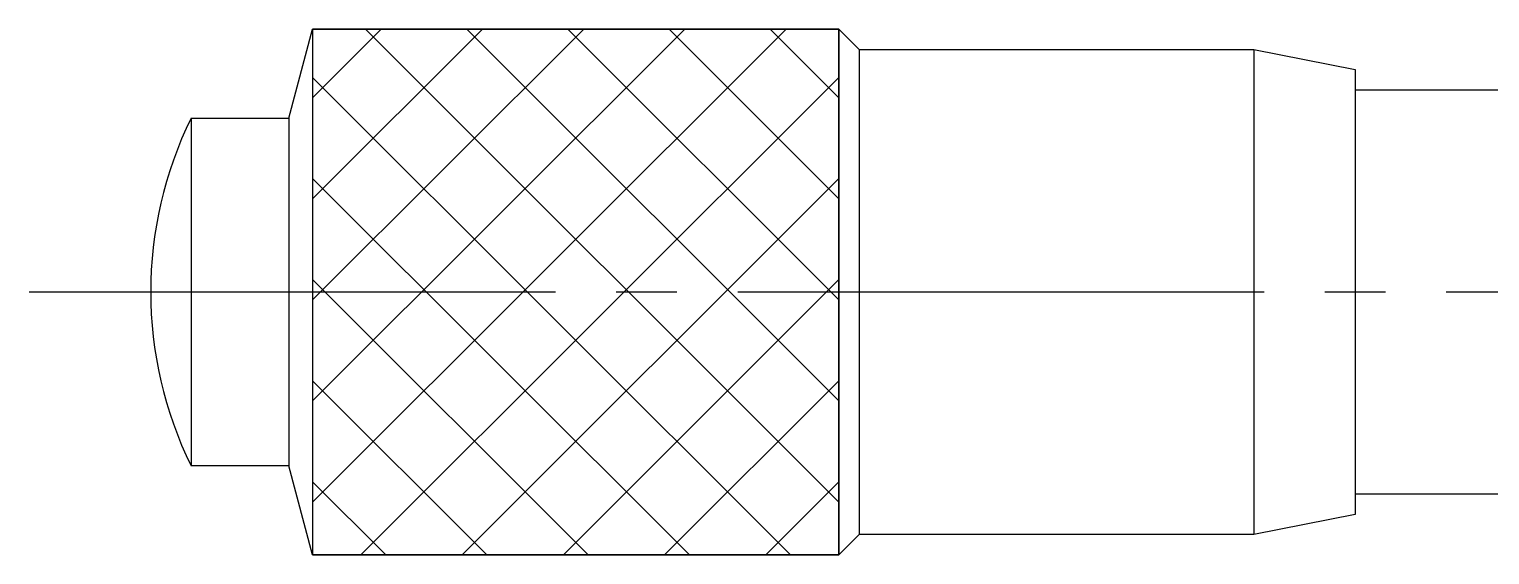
# Model space of a CAD drawing. Extents: x 1 to 243, y 58 to 282.
# Drawn here: x 68.95 to 105.02, y 234.31 to 247.31 of the extents above; entities that cross this region are included whole.
import ezdxf

# ---------------------------------------------------------------- set-up
doc = ezdxf.new("R2010")
doc.units = 0
doc.linetypes.add('CENTER', pattern=[17.5, 13, -1.5, 1.5, -1.5])
doc.layers.get('0').update_dxf_attribs({"linetype": 'CONTINUOUS'})
doc.layers.add('CENTER', color=1, linetype='CENTER')

msp = doc.modelspace()

# ---------------------------------------------------------------- linework, layer by layer
at = {"color": 7, "linetype": 'CONTINUOUS'}
for p, q in [((75.359, 245.112), (75.948, 247.312)), ((75.948, 247.312), (75.948, 234.312)), ((75.948, 247.312), (88.948, 247.312)), ((88.948, 247.312), (75.948, 247.312)), ((75.948, 247.312), (75.948, 234.312)), ((88.948, 247.312), (88.948, 234.312)), ((88.948, 247.312), (89.448, 246.812)), ((88.948, 234.312), (88.948, 247.312)), ((89.448, 246.812), (89.448, 234.812)), ((89.448, 246.812), (99.198, 246.812)), ((99.198, 246.812), (99.198, 234.812)), ((99.198, 246.812), (101.698, 246.312)), ((101.698, 246.312), (101.698, 235.312)), ((101.698, 245.812), (107.448, 245.812)), ((72.948, 245.112), (72.948, 236.512)), ((72.948, 245.112), (75.359, 245.112)), ((75.359, 245.112), (75.359, 236.512)), ((75.359, 236.512), (72.948, 236.512)), ((75.948, 234.312), (75.359, 236.512)), ((107.448, 235.812), (101.698, 235.812)), ((101.698, 235.312), (99.198, 234.812)), ((89.448, 234.812), (88.948, 234.312)), ((99.198, 234.812), (89.448, 234.812)), ((88.948, 234.312), (75.948, 234.312)), ((75.948, 234.312), (88.948, 234.312))]:
    msp.add_line(p, q, dxfattribs=at)
at = {"color": 3, "linetype": 'CONTINUOUS'}
for p, q in [((87.643, 247.312), (75.948, 235.617)), ((85.143, 247.312), (75.948, 238.117)), ((82.643, 247.312), (75.948, 240.617)), ((80.143, 247.312), (75.948, 243.117)), ((77.643, 247.312), (75.948, 245.617)), ((88.948, 235.617), (77.253, 247.312)), ((88.948, 238.117), (79.753, 247.312)), ((88.948, 240.617), (82.253, 247.312)), ((88.948, 243.117), (84.753, 247.312)), ((88.948, 245.617), (87.253, 247.312)), ((87.753, 234.312), (75.948, 246.117)), ((88.948, 246.117), (77.143, 234.312)), ((85.253, 234.312), (75.948, 243.617)), ((88.948, 243.617), (79.643, 234.312)), ((82.753, 234.312), (75.948, 241.117)), ((88.948, 241.117), (82.143, 234.312)), ((80.253, 234.312), (75.948, 238.617)), ((88.948, 238.617), (84.643, 234.312)), ((77.753, 234.312), (75.948, 236.117)), ((88.948, 236.117), (87.143, 234.312))]:
    msp.add_line(p, q, dxfattribs=at)
at = {"color": 7, "linetype": 'CONTINUOUS'}
msp.add_arc((81.693, 240.812), 9.745, 153.8162, 206.1838, dxfattribs=at)
at = {"layer": 'CENTER', "color": 1, "linetype": 'CENTER'}
msp.add_line((68.948, 240.812), (110.448, 240.812), dxfattribs=at)

doc.saveas('drawing.dxf')
